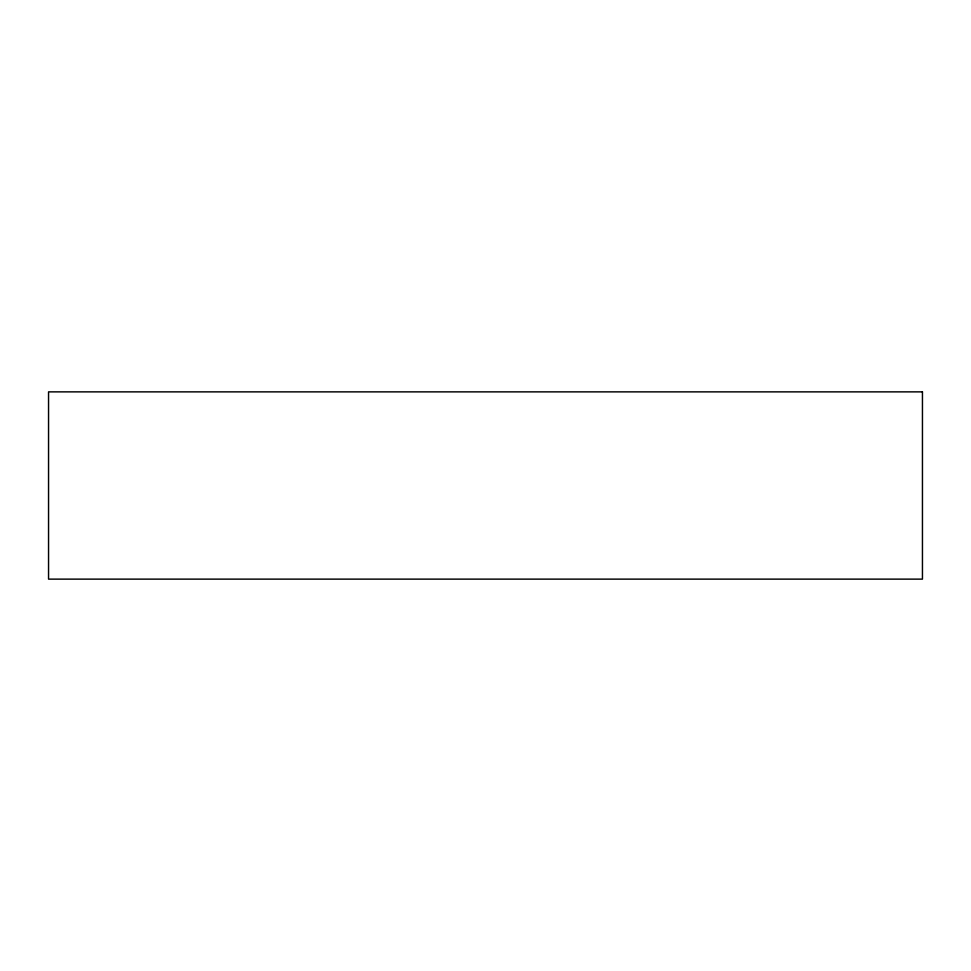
<?xml version="1.0" encoding="UTF-8"?>
<svg xmlns="http://www.w3.org/2000/svg" width="971" height="971" viewBox="0 0 971 971"><rect width="100%" height="100%" fill="white"/><g stroke="black" fill="none" stroke-linecap="round" stroke-linejoin="round"><path stroke-width="1.46" d="M922.45 391.871L48.55 391.871L48.55 579.129L922.45 579.129L922.45 391.871"/></g></svg>
